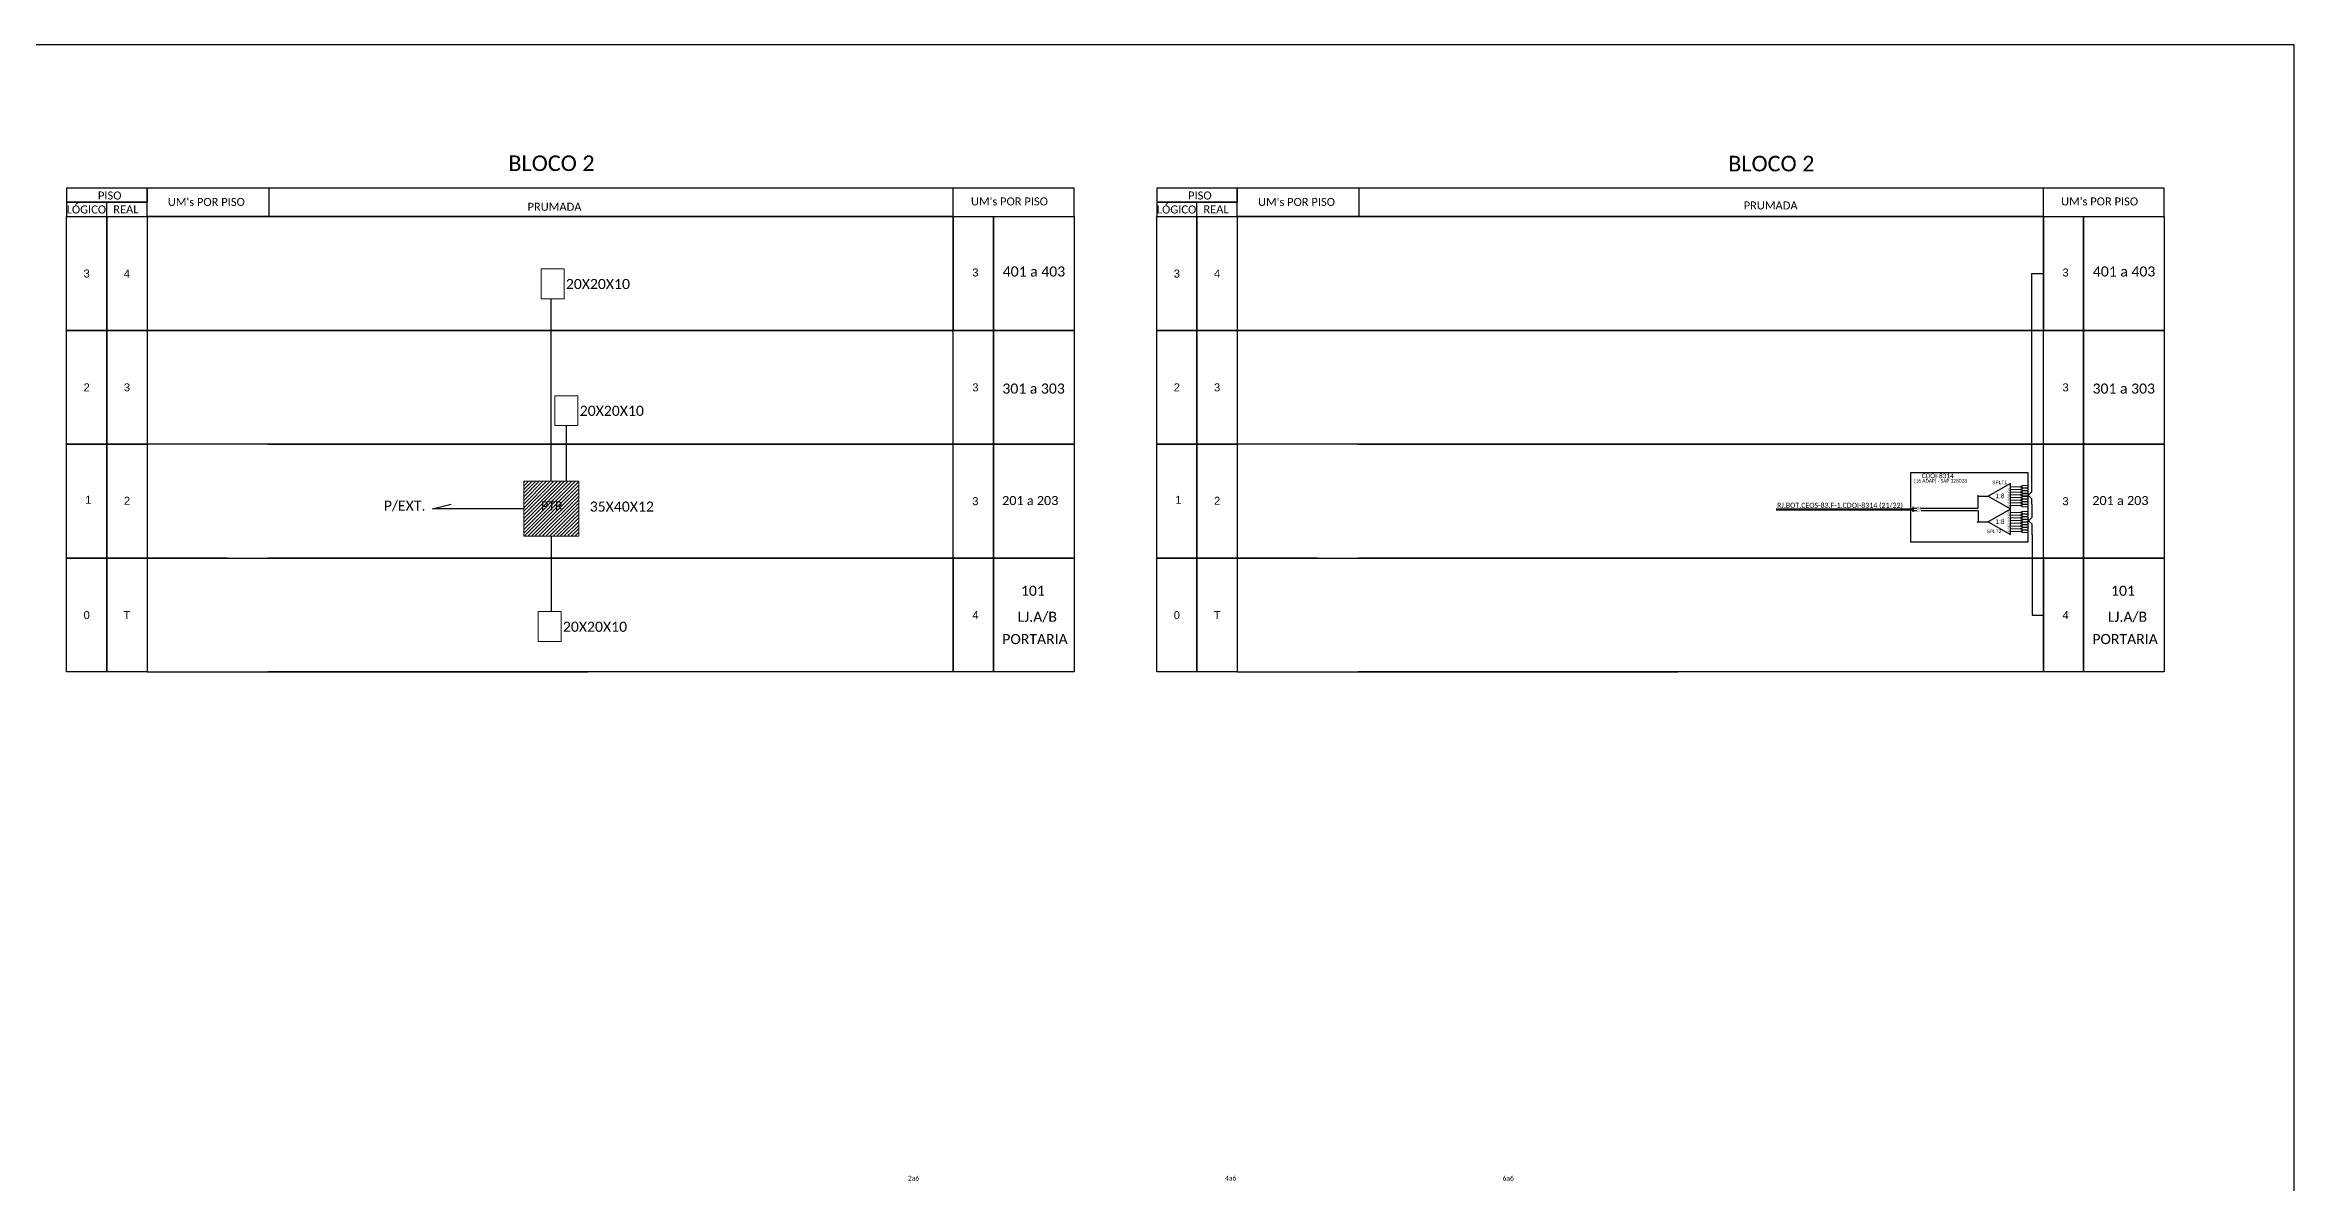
# Model space of a CAD drawing. Header units: metres. Extents: x -2 to 839, y -1 to 593.
# Drawn here: x 392.7 to 839.5, y 367 to 593 of the extents above; entities that cross this region are included whole.
import ezdxf
from ezdxf.enums import TextEntityAlignment as Align

# ---------------------------------------------------------------- set-up
doc = ezdxf.new("R2010")
doc.units = ezdxf.units.M
doc.styles.add('ARIAL', font='arial.ttf')
doc.styles.get("Standard").update_dxf_attribs({"font": 'arial.ttf'})
doc.styles.add('WMF-Calibri0', font='calibri.ttf')

msp = doc.modelspace()

# ---------------------------------------------------------------- hatches: boundary and pattern name
h = msp.add_hatch()
h.set_pattern_fill('ANSI31', color=1, scale=0.16, style=0)
h.set_pattern_definition([(45, (610.2811, 502.8413), (-0.3592102, 0.3592102), [])])
h.paths.add_polyline_path([(498.7, 506.29), (487.77, 506.29), (487.77, 495.37), (498.7, 495.37)])
h.paths.add_polyline_path([(490.28, 500.09), (495.23, 500.09), (495.23, 502.79), (490.28, 502.79)], flags=24)
h = msp.add_hatch(color=3)
h.dxf.hatch_style = 1
edge = h.paths.add_edge_path()
edge.add_arc((776.71, 503.32), 0.118, 0, 360)
h = msp.add_hatch(color=3)
h.dxf.hatch_style = 1
h.paths.add_polyline_path([(776.84, 498.19, 1), (776.6, 498.19, 1)])

# ---------------------------------------------------------------- linework, layer by layer
for p, q in [((396.96, 513.63), (404.96, 513.63)), ((396.96, 491), (396.96, 513.63)), ((404.96, 513.63), (404.96, 491)), ((404.96, 513.63), (412.96, 513.63)), ((404.96, 491), (404.96, 513.63)), ((412.96, 513.63), (412.96, 491)), ((428.95, 513.63), (412.96, 513.63)), ((412.96, 513.63), (412.96, 491)), ((613.53, 513.63), (621.53, 513.63)), ((613.53, 491), (613.53, 513.63)), ((621.53, 513.63), (621.53, 491)), ((621.53, 513.63), (629.53, 513.63)), ((621.53, 491), (621.53, 513.63)), ((629.53, 513.63), (629.53, 491)), ((645.52, 513.63), (629.53, 513.63)), ((629.53, 513.63), (629.53, 491)), ((396.96, 491), (404.96, 491)), ((396.96, 468.37), (396.96, 491)), ((404.96, 491), (396.96, 491)), ((404.96, 491), (404.96, 468.37)), ((404.96, 491), (412.96, 491)), ((404.96, 468.37), (404.96, 491)), ((412.96, 491), (404.96, 491)), ((412.96, 491), (412.96, 468.37)), ((428.95, 491), (412.96, 491)), ((412.96, 491), (412.96, 468.37)), ((412.96, 491), (428.95, 491)), ((613.53, 491), (621.53, 491)), ((613.53, 468.37), (613.53, 491)), ((621.53, 491), (613.53, 491)), ((621.53, 491), (621.53, 468.37)), ((621.53, 491), (629.53, 491)), ((621.53, 468.37), (621.53, 491)), ((629.53, 491), (621.53, 491)), ((629.53, 491), (629.53, 468.37)), ((645.52, 491), (629.53, 491)), ((629.53, 491), (629.53, 468.37)), ((629.53, 491), (645.52, 491)), ((404.96, 468.37), (396.96, 468.37)), ((412.96, 468.37), (404.96, 468.37)), ((412.96, 468.37), (500.51, 468.37)), ((621.53, 468.37), (613.53, 468.37)), ((629.53, 468.37), (621.53, 468.37)), ((629.53, 468.37), (717.08, 468.37))]:
    msp.add_line(p, q)
at = {"color": 3}
for p, q in [((763.71, 500.93), (764.53, 500.93)), ((765.33, 500.93), (766.3, 500.93))]:
    msp.add_line(p, q, dxfattribs=at)
at = {"color": 7}
msp.add_lwpolyline([(-1.53, -0.98), (839.47, -0.98), (839.47, 593.02), (-1.53, 593.02)], close=True, dxfattribs=at)
at = {"color": 0}
for points in [[(396.96, 561.74), (412.96, 561.74), (412.96, 564.58), (396.96, 564.58)], [(613.53, 561.74), (629.53, 561.74), (629.53, 564.58), (613.53, 564.58)], [(396.96, 558.9), (412.96, 558.9), (412.96, 561.74), (396.96, 561.74)], [(613.53, 558.9), (629.53, 558.9), (629.53, 561.74), (613.53, 561.74)]]:
    msp.add_lwpolyline(points, close=True, dxfattribs=at)
for points in [[(573.1, 564.58), (412.96, 564.58), (412.96, 564.58), (412.96, 561.74)], [(437.19, 558.9), (437.19, 564.58)], [(573.1, 558.9), (573.1, 564.58)], [(573.1, 558.9), (597.1, 558.9), (597.1, 564.58), (573.1, 564.58)], [(789.67, 564.58), (629.53, 564.58), (629.53, 564.58), (629.53, 561.74)], [(653.76, 558.9), (653.76, 564.58)], [(789.67, 558.9), (789.67, 564.58)], [(789.67, 558.9), (813.67, 558.9), (813.67, 564.58), (789.67, 564.58)], [(404.96, 558.9), (404.96, 561.74)], [(412.96, 558.9), (573.1, 558.9)], [(573.1, 558.9), (412.96, 558.9)], [(573.1, 558.9), (573.1, 536.27)], [(621.53, 558.9), (621.53, 561.74)], [(629.53, 558.9), (789.67, 558.9)], [(789.67, 558.9), (629.53, 558.9)], [(789.67, 558.9), (789.67, 536.27)], [(412.96, 536.27), (573.1, 536.27)], [(573.1, 536.27), (412.96, 536.27)], [(629.53, 536.27), (789.67, 536.27)], [(789.67, 536.27), (629.53, 536.27)], [(436.95, 513.63), (428.95, 513.63)], [(436.95, 513.63), (573.1, 513.63)], [(573.1, 513.63), (436.95, 513.63)], [(653.52, 513.63), (645.52, 513.63)], [(653.52, 513.63), (789.67, 513.63)], [(789.67, 513.63), (653.52, 513.63)], [(428.95, 491), (436.95, 491)], [(436.95, 491), (573.1, 491)], [(573.1, 491), (436.95, 491)], [(573.1, 491), (573.1, 468.37)], [(645.52, 491), (653.52, 491)], [(653.52, 491), (789.67, 491)], [(789.67, 491), (653.52, 491)], [(789.67, 491), (789.67, 468.37)], [(573.1, 468.37), (436.95, 468.37)], [(789.67, 468.37), (653.52, 468.37)]]:
    msp.add_lwpolyline(points)
for points in [[(396.96, 558.9), (404.96, 558.9), (404.96, 536.27), (396.96, 536.27)], [(404.96, 558.9), (412.96, 558.9), (412.96, 536.27), (404.96, 536.27)], [(573.1, 558.9), (581.1, 558.9), (581.1, 536.27), (573.1, 536.27)], [(581.1, 558.9), (597.1, 558.9), (597.1, 536.27), (581.1, 536.27)], [(613.53, 558.9), (621.53, 558.9), (621.53, 536.27), (613.53, 536.27)], [(621.53, 558.9), (629.53, 558.9), (629.53, 536.27), (621.53, 536.27)], [(789.67, 558.9), (797.67, 558.9), (797.67, 536.27), (789.67, 536.27)], [(797.67, 558.9), (813.67, 558.9), (813.67, 536.27), (797.67, 536.27)], [(396.96, 536.27), (404.96, 536.27), (404.96, 513.63), (396.96, 513.63)], [(404.96, 536.27), (412.96, 536.27), (412.96, 513.63), (404.96, 513.63)], [(573.1, 536.27), (581.1, 536.27), (581.1, 513.63), (573.1, 513.63)], [(581.1, 536.27), (597.1, 536.27), (597.1, 513.63), (581.1, 513.63)], [(613.53, 536.27), (621.53, 536.27), (621.53, 513.63), (613.53, 513.63)], [(621.53, 536.27), (629.53, 536.27), (629.53, 513.63), (621.53, 513.63)], [(789.67, 536.27), (797.67, 536.27), (797.67, 513.63), (789.67, 513.63)], [(797.67, 536.27), (813.67, 536.27), (813.67, 513.63), (797.67, 513.63)], [(573.1, 513.63), (581.1, 513.63), (581.1, 491), (573.1, 491)], [(581.1, 513.63), (597.1, 513.63), (597.1, 491), (581.1, 491)], [(789.67, 513.63), (797.67, 513.63), (797.67, 491), (789.67, 491)], [(797.67, 513.63), (813.67, 513.63), (813.67, 491), (797.67, 491)], [(573.1, 491), (581.1, 491), (581.1, 468.37), (573.1, 468.37)], [(581.1, 491), (597.1, 491), (597.1, 468.37), (581.1, 468.37)], [(789.67, 491), (797.67, 491), (797.67, 468.37), (789.67, 468.37)], [(797.67, 491), (813.67, 491), (813.67, 468.37), (797.67, 468.37)]]:
    msp.add_lwpolyline(points, close=True)
at = {"color": 0, "lineweight": 0}
for points in [[(495.8, 548.51), (491.22, 548.51), (491.22, 542.55), (495.8, 542.55)], [(498.56, 523.3), (493.98, 523.3), (493.98, 517.35), (498.56, 517.35)], [(495.22, 480.37), (490.64, 480.37), (490.64, 474.41), (495.22, 474.41)]]:
    msp.add_lwpolyline(points, close=True, dxfattribs=at)
at = {"color": 3}
for points in [[(787.37, 506.77), (787.37, 547.58), (789.67, 547.58)], [(493.23, 506.29), (493.23, 542.55)], [(496.27, 506.29), (496.27, 517.35)], [(787.37, 501.71), (787.37, 502.8), (786.65, 503.5), (787.37, 504.2), (787.37, 506.77)], [(487.77, 500.83), (469.69, 500.83), (473.38, 501.72)], [(766.3, 500.93), (766.32, 500.93)], [(766.32, 500.93), (776.69, 500.93), (776.69, 503.32)], [(787.37, 501.71), (787.37, 499.08)], [(787.43, 495.65), (787.43, 497.75), (786.71, 498.44), (787.37, 499.08)], [(493.23, 495.37), (493.23, 480.37)], [(787.43, 495.65), (787.43, 479.68), (789.67, 479.68)]]:
    msp.add_lwpolyline(points, dxfattribs=at)
at = {"color": 1, "lineweight": 0}
msp.add_lwpolyline([(498.7, 506.29), (487.77, 506.29), (487.77, 495.37), (498.7, 495.37)], close=True, dxfattribs=at)
at = {"color": 1}
for points in [[(763.32, 494.16), (763.32, 508.02), (786.57, 508.02), (786.57, 494.16)], [(783.17, 505.84), (778.7, 503.32), (783.17, 500.8), (783.17, 505.84)], [(763.71, 501.17), (763.71, 500.2)], [(776.69, 503.32), (778.7, 503.32)], [(783.17, 500.71), (778.7, 498.19), (783.17, 495.67), (783.17, 500.71)], [(776.69, 498.19), (778.7, 498.19)], [(786.57, 494.16), (763.32, 494.16)]]:
    msp.add_lwpolyline(points, dxfattribs=at)
at = {"color": 3, "lineweight": 0}
for points in [[(785.19, 505.18), (783.17, 505.18)], [(785.46, 505.41), (785.46, 504.96)], [(785.46, 505.41), (786.57, 505.41)], [(785.46, 504.96), (786.57, 504.96)], [(785.46, 504.88), (785.46, 504.42)], [(785.46, 504.88), (786.57, 504.88)], [(783.17, 504.65), (785.19, 504.65)], [(783.17, 504.12), (785.19, 504.12)], [(783.17, 503.58), (785.19, 503.58)], [(783.17, 503.05), (785.19, 503.05)], [(783.17, 502.52), (785.19, 502.52)], [(783.17, 501.99), (785.19, 501.99)], [(783.17, 501.45), (785.19, 501.45)], [(785.46, 504.42), (786.57, 504.42)], [(785.46, 504.35), (785.46, 503.89)], [(785.46, 504.35), (786.57, 504.35)], [(785.46, 503.89), (786.57, 503.89)], [(785.46, 503.81), (785.46, 503.36)], [(785.46, 503.81), (786.57, 503.81)], [(785.46, 503.36), (786.57, 503.36)], [(785.46, 503.28), (785.46, 502.82)], [(785.46, 503.28), (786.57, 503.28)], [(785.46, 502.82), (786.57, 502.82)], [(785.46, 502.75), (785.46, 502.29)], [(785.46, 502.75), (786.57, 502.75)], [(785.46, 502.29), (786.57, 502.29)], [(785.46, 502.21), (785.46, 501.76)], [(785.46, 502.21), (786.57, 502.21)], [(785.46, 501.76), (786.57, 501.76)], [(785.46, 501.68), (785.46, 501.22)], [(785.46, 501.68), (786.57, 501.68)], [(785.46, 501.22), (786.57, 501.22)], [(785.19, 500.06), (783.17, 500.06)], [(783.17, 499.53), (785.19, 499.53)], [(783.17, 498.99), (785.19, 498.99)], [(783.17, 498.46), (785.19, 498.46)], [(783.17, 497.93), (785.19, 497.93)], [(783.17, 497.39), (785.19, 497.39)], [(783.17, 496.86), (785.19, 496.86)], [(783.17, 496.33), (785.19, 496.33)], [(785.46, 500.29), (785.46, 499.83)], [(785.46, 500.29), (786.57, 500.29)], [(785.46, 499.83), (786.57, 499.83)], [(785.46, 499.75), (785.46, 499.3)], [(785.46, 499.75), (786.57, 499.75)], [(785.46, 499.3), (786.57, 499.3)], [(785.46, 499.22), (785.46, 498.76)], [(785.46, 499.22), (786.57, 499.22)], [(785.46, 498.76), (786.57, 498.76)], [(785.46, 498.69), (785.46, 498.23)], [(785.46, 498.69), (786.57, 498.69)], [(785.46, 498.23), (786.57, 498.23)], [(785.46, 498.15), (785.46, 497.7)], [(785.46, 498.15), (786.57, 498.15)], [(785.46, 497.7), (786.57, 497.7)], [(785.46, 497.62), (785.46, 497.17)], [(785.46, 497.62), (786.57, 497.62)], [(785.46, 497.17), (786.57, 497.17)], [(785.46, 497.09), (785.46, 496.63)], [(785.46, 497.09), (786.57, 497.09)], [(785.46, 496.63), (786.57, 496.63)], [(785.46, 496.56), (785.46, 496.1)], [(785.46, 496.56), (786.57, 496.56)], [(785.46, 496.1), (786.57, 496.1)]]:
    msp.add_lwpolyline(points, dxfattribs=at)
for points in [[(785.19, 505.32), (785.46, 505.32), (785.46, 505.05), (785.19, 505.05)], [(785.19, 504.78), (785.46, 504.78), (785.46, 504.52), (785.19, 504.52)], [(785.19, 504.25), (785.46, 504.25), (785.46, 503.99), (785.19, 503.99)], [(785.19, 503.72), (785.46, 503.72), (785.46, 503.45), (785.19, 503.45)], [(785.19, 503.18), (785.46, 503.18), (785.46, 502.92), (785.19, 502.92)], [(785.19, 502.65), (785.46, 502.65), (785.46, 502.39), (785.19, 502.39)], [(785.19, 502.12), (785.46, 502.12), (785.46, 501.85), (785.19, 501.85)], [(785.19, 501.59), (785.46, 501.59), (785.46, 501.32), (785.19, 501.32)], [(785.19, 500.19), (785.46, 500.19), (785.46, 499.93), (785.19, 499.93)], [(785.19, 499.66), (785.46, 499.66), (785.46, 499.39), (785.19, 499.39)], [(785.19, 499.12), (785.46, 499.12), (785.46, 498.86), (785.19, 498.86)], [(785.19, 498.59), (785.46, 498.59), (785.46, 498.33), (785.19, 498.33)], [(785.19, 498.06), (785.46, 498.06), (785.46, 497.79), (785.19, 497.79)], [(785.19, 497.53), (785.46, 497.53), (785.46, 497.26), (785.19, 497.26)], [(785.19, 496.99), (785.46, 496.99), (785.46, 496.73), (785.19, 496.73)], [(785.19, 496.46), (785.46, 496.46), (785.46, 496.2), (785.19, 496.2)]]:
    msp.add_lwpolyline(points, close=True, dxfattribs=at)
at = {"color": 1, "const_width": 0.474}
msp.add_lwpolyline([(736.54, 500.69), (763.71, 500.69)], dxfattribs=at)
at = {"color": 2}
for points in [[(763.71, 500.47), (764.51, 500.47)], [(765.4, 500.47), (766.3, 500.47)], [(766.3, 500.47), (766.3, 500.47)], [(766.3, 500.47), (776.69, 500.47), (776.69, 498.19)]]:
    msp.add_lwpolyline(points, dxfattribs=at)
at = {"color": 3}
for centre in [(776.71, 503.32), (776.72, 498.19)]:
    msp.add_circle(centre, 0.118, dxfattribs=at)
msp.add_point((778.7, 498.19))

# ---------------------------------------------------------------- texts
at = {"color": 0, "style": 'WMF-Calibri0'}
for s, height, p in [('BLOCO 2', 3.094, (484.72, 567.96)), ('BLOCO 2', 3.094, (727.05, 567.89)), ('     PISO', 1.59, (400.39, 562.3)), ('     PISO', 1.59, (616.96, 562.3)), ('  LÓGICO', 1.59, (395.86, 559.52)), ('    REAL', 1.59, (403.99, 559.55)), ("UM's POR PISO", 1.5898, (417.08, 561.02)), ('PRUMADA', 1.59, (488.53, 560.06)), ("UM's POR PISO", 1.5898, (576.63, 561.12)), ('  LÓGICO', 1.59, (612.43, 559.52)), ('    REAL', 1.59, (620.56, 559.55)), ("UM's POR PISO", 1.5898, (633.65, 561.02)), ('PRUMADA', 1.59, (730.13, 560.32)), ("UM's POR PISO", 1.5898, (793.2, 561.12))]:
    msp.add_text(s, height=height, dxfattribs=at).set_placement(p)
at = {"style": 'WMF-Calibri0'}
for s, height, p in [('20X20X10', 2.004, (496.15, 544.5)), ('401 a 403', 2.004, (582.94, 546.99)), ('401 a 403', 2.004, (799.51, 546.99)), ('301 a 303', 2.004, (582.87, 523.71)), ('301 a 303', 2.004, (799.44, 523.71)), ('20X20X10', 2.004, (498.91, 519.29)), ('P/EXT.', 2.004, (459.98, 500.43)), ('PTR', 1.802, (491.2, 500.49)), ('35X40X12', 2.004, (500.9, 500.25)), ('201 a 203', 1.804, (582.82, 501.55)), ('201 a 203', 1.804, (799.39, 501.55)), ('101', 2.004, (586.56, 483.52)), ('101', 2.004, (803.12, 483.52)), ('20X20X10', 2.004, (495.57, 476.36)), ('LJ.A/B', 2.004, (585.9, 478.34)), ('LJ.A/B', 2.004, (802.47, 478.34)), ('PORTARIA', 2.004, (582.85, 473.91)), ('PORTARIA', 2.004, (799.41, 473.91))]:
    msp.add_text(s, height=height, dxfattribs=at).set_placement(p)
at = {"color": 1, "style": 'WMF-Calibri0'}
msp.add_text('(16 ADAP) - SAP 328028', height=0.6989, dxfattribs=at).set_placement((769.23, 506.01), align=Align.CENTER)
at = {"color": 1}
for s, height, style, p in [('CDOI-8314', 0.925, 'WMF-Calibri0', (765.54, 506.9)), ('RJ.BOT.CEOS-83.F-1.CDOI-8314 (21/22)', 1.0064, 'WMF-Calibri0', (736.77, 501)), ('1:8', 0.925, 'ARIAL', (780.14, 502.92)), ('S2', 0.347, 'ARIAL', (782.53, 504.51)), ('S3', 0.347, 'ARIAL', (782.53, 503.95)), ('S4', 0.347, 'ARIAL', (782.53, 503.41)), ('S5', 0.347, 'ARIAL', (782.53, 502.85)), ('S6', 0.347, 'ARIAL', (782.53, 502.33)), ('S7', 0.347, 'ARIAL', (782.53, 501.82)), ('S8', 0.347, 'ARIAL', (782.53, 501.31)), ('1:8', 0.925, 'ARIAL', (780.14, 497.8)), ('S1', 0.347, 'ARIAL', (782.53, 499.93)), ('S2', 0.347, 'ARIAL', (782.53, 499.39)), ('S3', 0.347, 'ARIAL', (782.53, 498.83)), ('S4', 0.347, 'ARIAL', (782.53, 498.28)), ('S5', 0.347, 'ARIAL', (782.53, 497.72)), ('S6', 0.347, 'ARIAL', (782.53, 497.2)), ('S7', 0.347, 'ARIAL', (782.53, 496.7)), ('S8', 0.347, 'ARIAL', (782.53, 496.18))]:
    msp.add_text(s, height=height, dxfattribs=dict(at, style=style)).set_placement(p)
at = {"style": 'ARIAL'}
for s, p in [('SPLT1', (780.99, 505.7)), ('SPLT2', (779.87, 495.99))]:
    msp.add_text(s, height=0.693, dxfattribs=at).set_placement(p, align=Align.CENTER)
for s, p in [('02', (764.96, 500.45)), ('01', (764.98, 501))]:
    msp.add_text(s, height=0.462, dxfattribs=at).set_placement(p, align=Align.MIDDLE_CENTER)
at = {"char_height": 0.96, "width": 16.2296, "attachment_point": 5}
for s, insert in [('{\\fCalibri|b0|i0|c0|p34;\\C7;2a6}', (565.23, 367.73)), ('{\\fCalibri|b0|i0|c0|p34;\\C7;4a6}', (628.22, 367.73)), ('{\\fCalibri|b0|i0|c0|p34;\\C7;6a6}', (683.35, 367.73))]:
    msp.add_mtext(s, dxfattribs=dict(at, insert=insert))
at = {"style": 'ARIAL', "flags": 12}
for tag, text, p in [('3', 'XX', (400.96, 547.58)), ('4', 'XX', (408.96, 547.58)), ('3', 'XX', (577.51, 547.79)), ('3', 'XX', (617.53, 547.58)), ('4', 'XX', (625.53, 547.58)), ('3', 'XX', (794.08, 547.79)), ('2', 'XX', (400.96, 524.95)), ('3', 'XX', (408.96, 524.95)), ('3', 'XX', (577.51, 524.95)), ('2', 'XX', (617.53, 524.95)), ('3', 'XX', (625.53, 524.95)), ('3', 'XX', (794.08, 524.95)), ('1', 'XX', (401.28, 502.6)), ('2', 'XX', (408.96, 502.4)), ('3', '3', (577.51, 502.32)), ('1', 'XX', (617.85, 502.6)), ('2', 'XX', (625.53, 502.4)), ('3', '3', (794.08, 502.32)), ('0', 'XX', (400.96, 479.68)), ('T', 'XX', (408.96, 479.68)), ('4', 'XX', (577.51, 479.68)), ('0', 'XX', (617.53, 479.68)), ('T', 'XX', (625.53, 479.68)), ('4', 'XX', (794.08, 479.68))]:
    msp.add_attdef(tag, text=text, height=1.59, dxfattribs=at).set_placement(p, align=Align.MIDDLE_CENTER)

doc.saveas('drawing.dxf')
